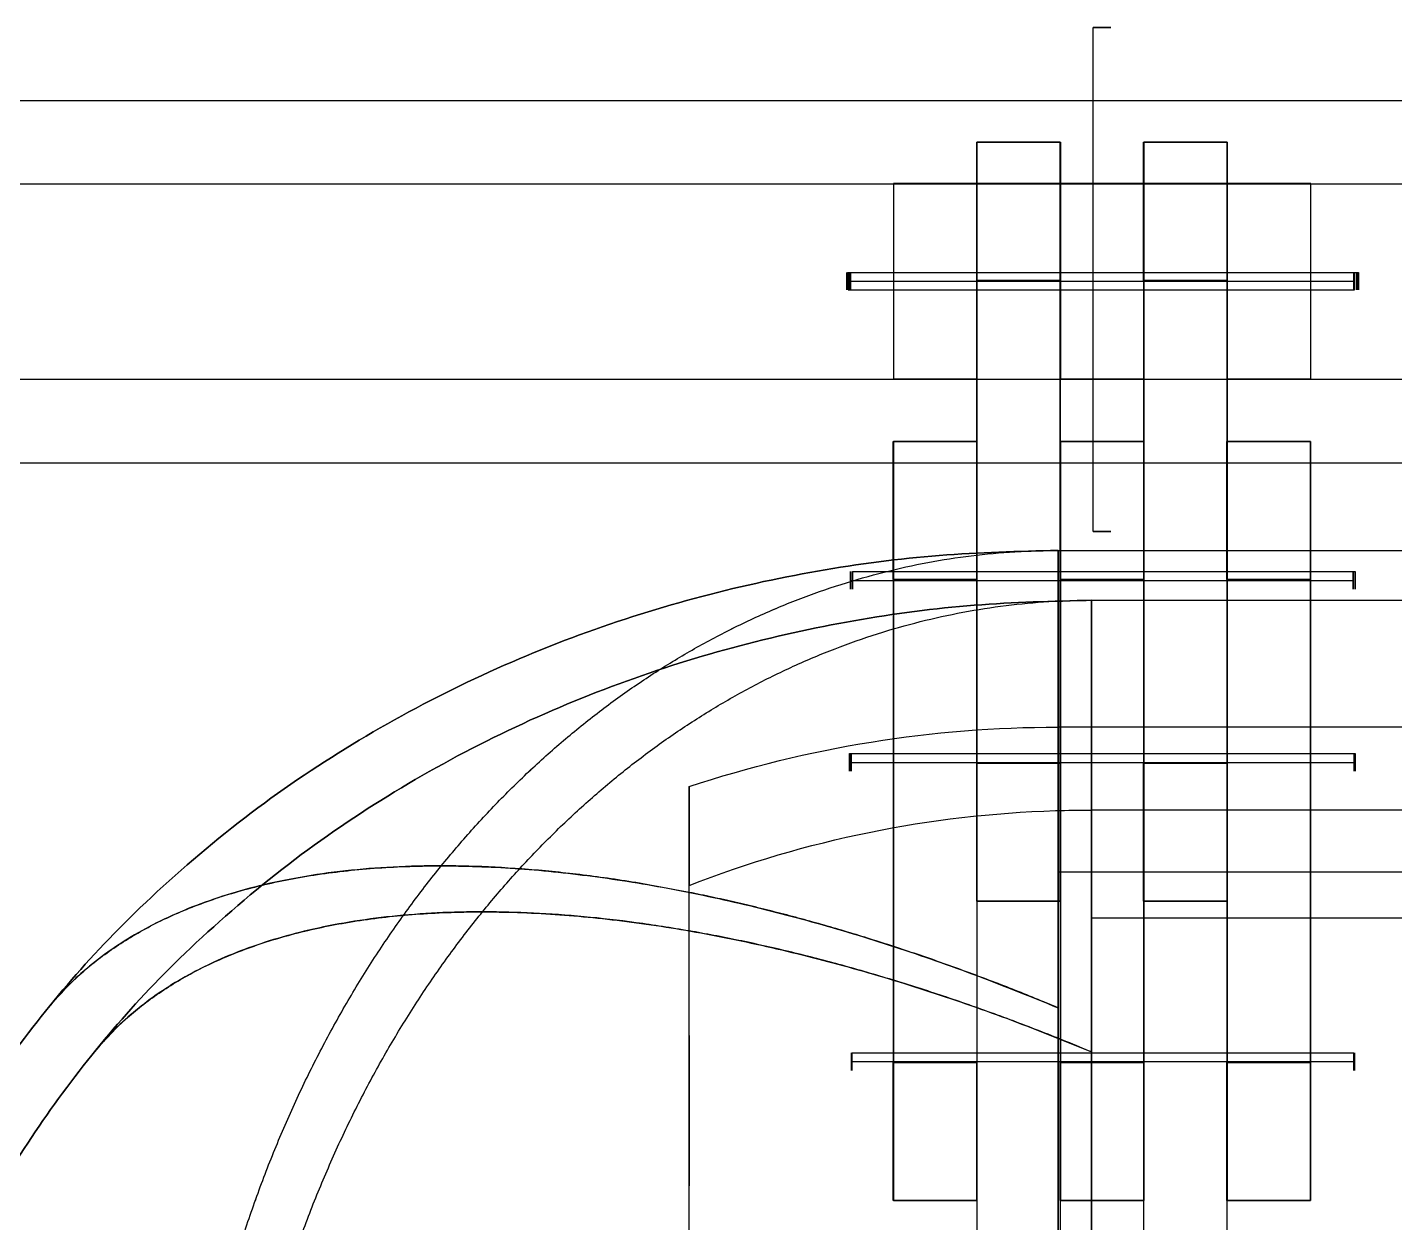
# Model space of a CAD drawing. Header units: millimetres. Extents: x -295 to 1561, y -7 to 1236.
# Drawn here: x -250.2 to -187.9, y 352.7 to 407.1 of the extents above; entities that cross this region are included whole.
import ezdxf

# ---------------------------------------------------------------- set-up
doc = ezdxf.new("R2010")
doc.units = ezdxf.units.MM
doc.header["$MEASUREMENT"] = 0
for name, color, linetype, true_color in [('00_主架構', 7, 'Continuous', 0x000000), ('00_主架構$01_小斜撐', 7, 'Continuous', 0x3f0000), ('00_主架構$02_大斜撐', 7, 'Continuous', 0x7f0000), ('00_主架構$03_橫撐', 7, 'Continuous', 0x3f0000), ('21_螺絲', 5, 'Continuous', 0x0000ff), ('竹編', 7, 'Continuous', 0x000000), ('草地', 7, 'Continuous', 0x000000)]:
    doc.layers.add(name, color=color, linetype=linetype, true_color=true_color)

msp = doc.modelspace()

# ---------------------------------------------------------------- linework, layer by layer
at = {"layer": '00_主架構'}
for points in [[(-206.95, 400), (-208.85, 400), (-210.75, 400)], [(-210.75, 400), (-210.75, 400, 150), (-210.75, 400, 300)], [(-206.95, 400, 300), (-208.85, 400, 300), (-210.75, 400, 300)], [(-210.75, 400), (-210.75, 395.55), (-210.75, 391.1)], [(-210.75, 400, 300), (-210.75, 395.55, 300), (-210.75, 391.1, 300)], [(-206.95, 400, 300), (-205.05, 400, 300), (-203.15, 400, 300)], [(-206.95, 0, 300), (-206.95, 200, 300), (-206.95, 400, 300)], [(-206.95, 0, 291.1), (-206.95, 200, 291.1), (-206.95, 400, 291.1)], [(-203.15, 400, 291.1), (-205.05, 400, 291.1), (-206.95, 400, 291.1)], [(-206.95, 400, 291.1), (-206.95, 400, 295.55), (-206.95, 400, 300)], [(-206.95, 400, 8.9), (-205.05, 400, 8.9), (-203.15, 400, 8.9)], [(-206.95, 0, 8.9), (-206.95, 200, 8.9), (-206.95, 400, 8.9)], [(-206.95, 0), (-206.95, 200), (-206.95, 400)], [(-203.15, 400), (-205.05, 400), (-206.95, 400)], [(-206.95, 400), (-206.95, 400, 4.45), (-206.95, 400, 8.9)], [(-206.95, 391.1), (-206.95, 395.55), (-206.95, 400)], [(-206.95, 400), (-206.95, 400, 150), (-206.95, 400, 300)], [(-206.95, 391.1, 300), (-206.95, 395.55, 300), (-206.95, 400, 300)], [(-203.15, 0, 300), (-203.15, 200, 300), (-203.15, 400, 300)], [(-203.15, 0, 291.1), (-203.15, 200, 291.1), (-203.15, 400, 291.1)], [(-203.15, 400, 300), (-203.15, 400, 295.55), (-203.15, 400, 291.1)], [(-203.15, 0, 8.9), (-203.15, 200, 8.9), (-203.15, 400, 8.9)], [(-203.15, 0), (-203.15, 200), (-203.15, 400)], [(-203.15, 400, 8.9), (-203.15, 400, 4.45), (-203.15, 400)], [(-199.35, 400), (-201.25, 400), (-203.15, 400)], [(-203.15, 400), (-203.15, 400, 150), (-203.15, 400, 300)], [(-199.35, 400, 300), (-201.25, 400, 300), (-203.15, 400, 300)], [(-203.15, 400), (-203.15, 395.55), (-203.15, 391.1)], [(-203.15, 400, 300), (-203.15, 395.55, 300), (-203.15, 391.1, 300)], [(-199.35, 400, 300), (-197.45, 400, 300), (-195.55, 400, 300)], [(-199.35, 0, 300), (-199.35, 200, 300), (-199.35, 400, 300)], [(-199.35, 0, 291.1), (-199.35, 200, 291.1), (-199.35, 400, 291.1)], [(-195.55, 400, 291.1), (-197.45, 400, 291.1), (-199.35, 400, 291.1)], [(-199.35, 400, 291.1), (-199.35, 400, 295.55), (-199.35, 400, 300)], [(-199.35, 400, 8.9), (-197.45, 400, 8.9), (-195.55, 400, 8.9)], [(-199.35, 0, 8.9), (-199.35, 200, 8.9), (-199.35, 400, 8.9)], [(-199.35, 0), (-199.35, 200), (-199.35, 400)], [(-195.55, 400), (-197.45, 400), (-199.35, 400)], [(-199.35, 400), (-199.35, 400, 4.45), (-199.35, 400, 8.9)], [(-199.35, 391.1), (-199.35, 395.55), (-199.35, 400)], [(-199.35, 400), (-199.35, 400, 150), (-199.35, 400, 300)], [(-199.35, 391.1, 300), (-199.35, 395.55, 300), (-199.35, 400, 300)], [(-195.55, 0, 300), (-195.55, 200, 300), (-195.55, 400, 300)], [(-195.55, 0, 291.1), (-195.55, 200, 291.1), (-195.55, 400, 291.1)], [(-195.55, 400, 300), (-195.55, 400, 295.55), (-195.55, 400, 291.1)], [(-195.55, 0, 8.9), (-195.55, 200, 8.9), (-195.55, 400, 8.9)], [(-195.55, 0), (-195.55, 200), (-195.55, 400)], [(-195.55, 400, 8.9), (-195.55, 400, 4.45), (-195.55, 400)], [(-191.75, 400), (-193.65, 400), (-195.55, 400)], [(-195.55, 400), (-195.55, 400, 150), (-195.55, 400, 300)], [(-191.75, 400, 300), (-193.65, 400, 300), (-195.55, 400, 300)], [(-195.55, 400), (-195.55, 395.55), (-195.55, 391.1)], [(-195.55, 400, 300), (-195.55, 395.55, 300), (-195.55, 391.1, 300)], [(-191.75, 391.1), (-191.75, 395.55), (-191.75, 400)], [(-191.75, 400), (-191.75, 400, 150), (-191.75, 400, 300)], [(-191.75, 391.1, 300), (-191.75, 395.55, 300), (-191.75, 400, 300)], [(-210.75, 391.1), (-208.85, 391.1), (-206.95, 391.1)], [(-210.75, 391.1, 300), (-208.85, 391.1, 300), (-206.95, 391.1, 300)], [(-210.75, 391.1), (-210.75, 391.1, 150), (-210.75, 391.1, 300)], [(-206.95, 391.1), (-206.95, 391.1, 150), (-206.95, 391.1, 300)], [(-203.15, 391.1), (-201.25, 391.1), (-199.35, 391.1)], [(-203.15, 391.1, 300), (-201.25, 391.1, 300), (-199.35, 391.1, 300)], [(-203.15, 391.1), (-203.15, 391.1, 150), (-203.15, 391.1, 300)], [(-199.35, 391.1), (-199.35, 391.1, 150), (-199.35, 391.1, 300)], [(-195.55, 391.1), (-193.65, 391.1), (-191.75, 391.1)], [(-195.55, 391.1, 300), (-193.65, 391.1, 300), (-191.75, 391.1, 300)], [(-195.55, 391.1), (-195.55, 391.1, 150), (-195.55, 391.1, 300)], [(-191.75, 391.1), (-191.75, 391.1, 150), (-191.75, 391.1, 300)]]:
    msp.add_open_spline(points, degree=2, dxfattribs=at)
at = {"layer": '00_主架構$01_小斜撐'}
for points in [[(-206.962, 373.594, 11.751), (-206.962, 387.736, 25.893), (-206.962, 401.879, 40.035)], [(-203.162, 401.879, 40.035), (-205.062, 401.879, 40.035), (-206.962, 401.879, 40.035)], [(-206.962, 401.879, 40.035), (-206.962, 398.732, 43.182), (-206.962, 395.585, 46.329)], [(-206.954, 401.879, 259.965), (-205.054, 401.879, 259.965), (-203.154, 401.879, 259.965)], [(-206.954, 373.594, 288.249), (-206.954, 387.736, 274.107), (-206.954, 401.879, 259.965)], [(-206.954, 395.585, 253.671), (-206.954, 398.732, 256.818), (-206.954, 401.879, 259.965)], [(-203.162, 373.594, 11.751), (-203.162, 387.736, 25.893), (-203.162, 401.879, 40.035)], [(-203.162, 395.585, 46.329), (-203.162, 398.732, 43.182), (-203.162, 401.879, 40.035)], [(-203.154, 373.594, 288.249), (-203.154, 387.736, 274.107), (-203.154, 401.879, 259.965)], [(-203.154, 401.879, 259.965), (-203.154, 398.732, 256.818), (-203.154, 395.585, 253.671)], [(-199.362, 401.879, 40.035), (-197.462, 401.879, 40.035), (-195.562, 401.879, 40.035)], [(-199.362, 401.879, 40.035), (-199.362, 387.736, 25.893), (-199.362, 373.594, 11.751)], [(-199.362, 395.585, 46.329), (-199.362, 398.732, 43.182), (-199.362, 401.879, 40.035)], [(-195.554, 401.879, 259.965), (-197.454, 401.879, 259.965), (-199.354, 401.879, 259.965)], [(-199.354, 401.879, 259.965), (-199.354, 387.736, 274.107), (-199.354, 373.594, 288.249)], [(-199.354, 401.879, 259.965), (-199.354, 398.732, 256.818), (-199.354, 395.585, 253.671)], [(-195.562, 401.879, 40.035), (-195.562, 387.736, 25.893), (-195.562, 373.594, 11.751)], [(-195.562, 401.879, 40.035), (-195.562, 398.732, 43.182), (-195.562, 395.585, 46.329)], [(-195.554, 395.585, 253.671), (-195.554, 398.732, 256.818), (-195.554, 401.879, 259.965)], [(-195.554, 401.879, 259.965), (-195.554, 387.736, 274.107), (-195.554, 373.594, 288.249)], [(-206.962, 395.585, 46.329), (-205.062, 395.585, 46.329), (-203.162, 395.585, 46.329)], [(-206.962, 367.301, 18.044), (-206.962, 381.443, 32.186), (-206.962, 395.585, 46.329)], [(-206.954, 367.301, 281.956), (-206.954, 381.443, 267.814), (-206.954, 395.585, 253.671)], [(-203.154, 395.585, 253.671), (-205.054, 395.585, 253.671), (-206.954, 395.585, 253.671)], [(-203.162, 367.301, 18.044), (-203.162, 381.443, 32.186), (-203.162, 395.585, 46.329)], [(-203.154, 367.301, 281.956), (-203.154, 381.443, 267.814), (-203.154, 395.585, 253.671)], [(-195.562, 395.585, 46.329), (-197.462, 395.585, 46.329), (-199.362, 395.585, 46.329)], [(-199.362, 395.585, 46.329), (-199.362, 381.443, 32.186), (-199.362, 367.301, 18.044)], [(-199.354, 395.585, 253.671), (-197.454, 395.585, 253.671), (-195.554, 395.585, 253.671)], [(-199.354, 395.585, 253.671), (-199.354, 381.443, 267.814), (-199.354, 367.301, 281.956)], [(-195.562, 395.585, 46.329), (-195.562, 381.443, 32.186), (-195.562, 367.301, 18.044)], [(-195.554, 395.585, 253.671), (-195.554, 381.443, 267.814), (-195.554, 367.301, 281.956)], [(-210.762, 388.249, 26.406), (-208.862, 388.249, 26.406), (-206.962, 388.249, 26.406)], [(-210.762, 388.249, 26.406), (-210.762, 374.107, 12.264), (-210.762, 359.965, -1.879)], [(-210.762, 381.956, 32.699), (-210.762, 385.102, 29.552), (-210.762, 388.249, 26.406)], [(-206.954, 388.249, 273.594), (-208.854, 388.249, 273.594), (-210.754, 388.249, 273.594)], [(-210.754, 388.249, 273.594), (-210.754, 374.107, 287.736), (-210.754, 359.965, 301.879)], [(-210.754, 388.249, 273.594), (-210.754, 385.102, 270.448), (-210.754, 381.956, 267.301)], [(-206.962, 388.249, 26.406), (-206.962, 374.107, 12.264), (-206.962, 359.965, -1.879)], [(-206.962, 388.249, 26.406), (-206.962, 385.102, 29.552), (-206.962, 381.956, 32.699)], [(-206.954, 381.956, 267.301), (-206.954, 385.102, 270.448), (-206.954, 388.249, 273.594)], [(-206.954, 388.249, 273.594), (-206.954, 374.107, 287.736), (-206.954, 359.965, 301.879)], [(-203.162, 388.249, 26.406), (-201.262, 388.249, 26.406), (-199.362, 388.249, 26.406)], [(-203.162, 388.249, 26.406), (-203.162, 374.107, 12.264), (-203.162, 359.965, -1.879)], [(-203.162, 381.956, 32.699), (-203.162, 385.102, 29.552), (-203.162, 388.249, 26.406)], [(-199.354, 388.249, 273.594), (-201.254, 388.249, 273.594), (-203.154, 388.249, 273.594)], [(-203.154, 388.249, 273.594), (-203.154, 374.107, 287.736), (-203.154, 359.965, 301.879)], [(-203.154, 388.249, 273.594), (-203.154, 385.102, 270.448), (-203.154, 381.956, 267.301)], [(-199.362, 388.249, 26.406), (-199.362, 374.107, 12.264), (-199.362, 359.965, -1.879)], [(-199.362, 388.249, 26.406), (-199.362, 385.102, 29.552), (-199.362, 381.956, 32.699)], [(-199.354, 381.956, 267.301), (-199.354, 385.102, 270.448), (-199.354, 388.249, 273.594)], [(-199.354, 388.249, 273.594), (-199.354, 374.107, 287.736), (-199.354, 359.965, 301.879)], [(-195.568, 388.249, 26.406), (-193.668, 388.249, 26.406), (-191.768, 388.249, 26.406)], [(-195.568, 388.249, 26.406), (-195.568, 374.107, 12.264), (-195.568, 359.965, -1.879)], [(-195.568, 381.956, 32.699), (-195.568, 385.102, 29.552), (-195.568, 388.249, 26.406)], [(-191.759, 388.249, 273.594), (-193.659, 388.249, 273.594), (-195.559, 388.249, 273.594)], [(-195.559, 388.249, 273.594), (-195.559, 374.107, 287.736), (-195.559, 359.965, 301.879)], [(-195.559, 388.249, 273.594), (-195.559, 385.102, 270.448), (-195.559, 381.956, 267.301)], [(-191.768, 388.249, 26.406), (-191.768, 374.107, 12.264), (-191.768, 359.965, -1.879)], [(-191.768, 388.249, 26.406), (-191.768, 385.102, 29.552), (-191.768, 381.956, 32.699)], [(-191.759, 381.956, 267.301), (-191.759, 385.102, 270.448), (-191.759, 388.249, 273.594)], [(-191.759, 388.249, 273.594), (-191.759, 374.107, 287.736), (-191.759, 359.965, 301.879)], [(-206.962, 381.956, 32.699), (-208.862, 381.956, 32.699), (-210.762, 381.956, 32.699)], [(-210.762, 381.956, 32.699), (-210.762, 367.814, 18.557), (-210.762, 353.671, 4.415)], [(-210.754, 381.956, 267.301), (-208.854, 381.956, 267.301), (-206.954, 381.956, 267.301)], [(-210.754, 381.956, 267.301), (-210.754, 367.814, 281.443), (-210.754, 353.671, 295.585)], [(-206.962, 381.956, 32.699), (-206.962, 367.814, 18.557), (-206.962, 353.671, 4.415)], [(-206.954, 381.956, 267.301), (-206.954, 367.814, 281.443), (-206.954, 353.671, 295.585)], [(-199.362, 381.956, 32.699), (-201.262, 381.956, 32.699), (-203.162, 381.956, 32.699)], [(-203.162, 381.956, 32.699), (-203.162, 367.814, 18.557), (-203.162, 353.671, 4.415)], [(-203.154, 381.956, 267.301), (-201.254, 381.956, 267.301), (-199.354, 381.956, 267.301)], [(-203.154, 381.956, 267.301), (-203.154, 367.814, 281.443), (-203.154, 353.671, 295.585)], [(-199.362, 381.956, 32.699), (-199.362, 367.814, 18.557), (-199.362, 353.671, 4.415)], [(-199.354, 381.956, 267.301), (-199.354, 367.814, 281.443), (-199.354, 353.671, 295.585)], [(-191.768, 381.956, 32.699), (-193.668, 381.956, 32.699), (-195.568, 381.956, 32.699)], [(-195.568, 381.956, 32.699), (-195.568, 367.814, 18.557), (-195.568, 353.671, 4.415)], [(-195.559, 381.956, 267.301), (-193.659, 381.956, 267.301), (-191.759, 381.956, 267.301)], [(-195.559, 381.956, 267.301), (-195.559, 367.814, 281.443), (-195.559, 353.671, 295.585)], [(-191.768, 381.956, 32.699), (-191.768, 367.814, 18.557), (-191.768, 353.671, 4.415)], [(-191.759, 381.956, 267.301), (-191.759, 367.814, 281.443), (-191.759, 353.671, 295.585)], [(-203.162, 373.594, 11.751), (-205.062, 373.594, 11.751), (-206.962, 373.594, 11.751)], [(-206.962, 373.594, 11.751), (-206.962, 370.448, 14.898), (-206.962, 367.301, 18.044)], [(-206.954, 373.594, 288.249), (-205.054, 373.594, 288.249), (-203.154, 373.594, 288.249)], [(-206.954, 367.301, 281.956), (-206.954, 370.448, 285.102), (-206.954, 373.594, 288.249)], [(-203.162, 367.301, 18.044), (-203.162, 370.448, 14.898), (-203.162, 373.594, 11.751)], [(-203.154, 373.594, 288.249), (-203.154, 370.448, 285.102), (-203.154, 367.301, 281.956)], [(-199.362, 373.594, 11.751), (-197.462, 373.594, 11.751), (-195.562, 373.594, 11.751)], [(-199.362, 367.301, 18.044), (-199.362, 370.448, 14.898), (-199.362, 373.594, 11.751)], [(-195.554, 373.594, 288.249), (-197.454, 373.594, 288.249), (-199.354, 373.594, 288.249)], [(-199.354, 373.594, 288.249), (-199.354, 370.448, 285.102), (-199.354, 367.301, 281.956)], [(-195.562, 373.594, 11.751), (-195.562, 370.448, 14.898), (-195.562, 367.301, 18.044)], [(-195.554, 367.301, 281.956), (-195.554, 370.448, 285.102), (-195.554, 373.594, 288.249)], [(-206.962, 367.301, 18.044), (-205.062, 367.301, 18.044), (-203.162, 367.301, 18.044)], [(-203.154, 367.301, 281.956), (-205.054, 367.301, 281.956), (-206.954, 367.301, 281.956)], [(-195.562, 367.301, 18.044), (-197.462, 367.301, 18.044), (-199.362, 367.301, 18.044)], [(-199.354, 367.301, 281.956), (-197.454, 367.301, 281.956), (-195.554, 367.301, 281.956)], [(-210.762, 359.965, -1.879), (-208.862, 359.965, -1.879), (-206.962, 359.965, -1.879)], [(-210.762, 353.671, 4.415), (-210.762, 356.818, 1.268), (-210.762, 359.965, -1.879)], [(-206.954, 359.965, 301.879), (-208.854, 359.965, 301.879), (-210.754, 359.965, 301.879)], [(-210.754, 359.965, 301.879), (-210.754, 356.818, 298.732), (-210.754, 353.671, 295.585)], [(-206.962, 359.965, -1.879), (-206.962, 356.818, 1.268), (-206.962, 353.671, 4.415)], [(-206.954, 353.671, 295.585), (-206.954, 356.818, 298.732), (-206.954, 359.965, 301.879)], [(-203.162, 359.965, -1.879), (-201.262, 359.965, -1.879), (-199.362, 359.965, -1.879)], [(-203.162, 353.671, 4.415), (-203.162, 356.818, 1.268), (-203.162, 359.965, -1.879)], [(-199.354, 359.965, 301.879), (-201.254, 359.965, 301.879), (-203.154, 359.965, 301.879)], [(-203.154, 359.965, 301.879), (-203.154, 356.818, 298.732), (-203.154, 353.671, 295.585)], [(-199.362, 359.965, -1.879), (-199.362, 356.818, 1.268), (-199.362, 353.671, 4.415)], [(-199.354, 353.671, 295.585), (-199.354, 356.818, 298.732), (-199.354, 359.965, 301.879)], [(-195.568, 359.965, -1.879), (-193.668, 359.965, -1.879), (-191.768, 359.965, -1.879)], [(-195.568, 353.671, 4.415), (-195.568, 356.818, 1.268), (-195.568, 359.965, -1.879)], [(-191.759, 359.965, 301.879), (-193.659, 359.965, 301.879), (-195.559, 359.965, 301.879)], [(-195.559, 359.965, 301.879), (-195.559, 356.818, 298.732), (-195.559, 353.671, 295.585)], [(-191.768, 359.965, -1.879), (-191.768, 356.818, 1.268), (-191.768, 353.671, 4.415)], [(-191.759, 353.671, 295.585), (-191.759, 356.818, 298.732), (-191.759, 359.965, 301.879)], [(-206.962, 353.671, 4.415), (-208.862, 353.671, 4.415), (-210.762, 353.671, 4.415)], [(-210.754, 353.671, 295.585), (-208.854, 353.671, 295.585), (-206.954, 353.671, 295.585)], [(-199.362, 353.671, 4.415), (-201.262, 353.671, 4.415), (-203.162, 353.671, 4.415)], [(-203.154, 353.671, 295.585), (-201.254, 353.671, 295.585), (-199.354, 353.671, 295.585)], [(-191.768, 353.671, 4.415), (-193.668, 353.671, 4.415), (-195.568, 353.671, 4.415)], [(-195.559, 353.671, 295.585), (-193.659, 353.671, 295.585), (-191.759, 353.671, 295.585)]]:
    msp.add_open_spline(points, degree=2, dxfattribs=at)
at = {"layer": '00_主架構$02_大斜撐'}
for points in [[(-277.421, 403.781, 9.146), (-209.103, 403.781, 153.827), (-140.784, 403.781, 298.508)], [(-269.374, 403.781, 5.346), (-201.055, 403.781, 150.027), (-132.736, 403.781, 294.708)], [(-277.421, 399.981, 9.146), (-209.103, 399.981, 153.827), (-140.784, 399.981, 298.508)], [(-269.374, 399.981, 5.346), (-201.055, 399.981, 150.027), (-132.736, 399.981, 294.708)]]:
    msp.add_open_spline(points, degree=2, dxfattribs=at)
at = {"layer": '00_主架構$03_橫撐'}
for points in [[(-281, 391.081, 17.791), (-131, 391.081, 17.791), (19, 391.081, 17.791)], [(-281, 391.081, 8.891), (-131, 391.081, 8.891), (19, 391.081, 8.891)], [(-281, 391.081, 154.45), (-131, 391.081, 154.45), (19, 391.081, 154.45)], [(-281, 391.081, 145.55), (-131, 391.081, 145.55), (19, 391.081, 145.55)], [(-281, 387.281, 17.791), (-131, 387.281, 17.791), (19, 387.281, 17.791)], [(-281, 387.281, 8.891), (-131, 387.281, 8.891), (19, 387.281, 8.891)], [(-281, 387.281, 154.45), (-131, 387.281, 154.45), (19, 387.281, 154.45)], [(-281, 387.281, 145.55), (-131, 387.281, 145.55), (19, 387.281, 145.55)]]:
    msp.add_open_spline(points, degree=2, dxfattribs=at)
at = {"layer": '21_螺絲'}
for points in [[(-201.652, 384.151, 13.337), (-201.652, 395.63, 13.337), (-201.652, 407.109, 13.337)], [(-201.652, 384.151, 149.995), (-201.652, 395.63, 149.995), (-201.652, 407.109, 149.995)], [(-212.882, 395.55, 40.4), (-201.325, 395.55, 40.4), (-189.767, 395.55, 40.4)], [(-212.849, 395.95, 295.55), (-201.213, 395.95, 295.55), (-189.576, 395.95, 295.55)], [(-212.756, 395.95, 260), (-201.269, 395.95, 260), (-189.782, 395.95, 260)], [(-212.717, 395.95, 4.45), (-201.186, 395.95, 4.45), (-189.655, 395.95, 4.45)], [(-212.822, 395.15, 4.45), (-201.286, 395.15, 4.45), (-189.749, 395.15, 4.45)], [(-212.708, 381.92, 26.77), (-201.262, 381.92, 26.77), (-189.817, 381.92, 26.77)], [(-212.623, 382.32, 273.63), (-201.176, 382.32, 273.63), (-189.73, 382.32, 273.63)], [(-212.756, 374.03, 281.92), (-201.243, 374.03, 281.92), (-189.731, 374.03, 281.92)], [(-212.679, 373.63, 18.48), (-201.224, 373.63, 18.48), (-189.769, 373.63, 18.48)], [(-212.661, 360, 4.85), (-201.207, 360, 4.85), (-189.754, 360, 4.85)], [(-212.653, 360.4, 295.55), (-201.221, 360.4, 295.55), (-189.788, 360.4, 295.55)]]:
    msp.add_open_spline(points, degree=2, dxfattribs=at)
for points in [[(-201.652, 407.109, 13.337), (-201.652, 407.109, 13.737), (-201.252, 407.109, 13.737), (-200.852, 407.109, 13.737), (-200.852, 407.109, 13.337), (-200.852, 407.109, 12.937), (-201.252, 407.109, 12.937), (-201.652, 407.109, 12.937), (-201.652, 407.109, 13.337)], [(-201.652, 407.109, 149.995), (-201.652, 407.109, 150.395), (-201.252, 407.109, 150.395), (-200.852, 407.109, 150.395), (-200.852, 407.109, 149.995), (-200.852, 407.109, 149.595), (-201.252, 407.109, 149.595), (-201.652, 407.109, 149.595), (-201.652, 407.109, 149.995)], [(-212.882, 395.55, 40.4), (-212.882, 395.15, 40.4), (-212.882, 395.15, 40), (-212.882, 395.15, 39.6), (-212.882, 395.55, 39.6), (-212.882, 395.95, 39.6), (-212.882, 395.95, 40), (-212.882, 395.95, 40.4), (-212.882, 395.55, 40.4)], [(-212.849, 395.95, 295.55), (-212.849, 395.95, 295.95), (-212.849, 395.55, 295.95), (-212.849, 395.15, 295.95), (-212.849, 395.15, 295.55), (-212.849, 395.15, 295.15), (-212.849, 395.55, 295.15), (-212.849, 395.95, 295.15), (-212.849, 395.95, 295.55)], [(-212.822, 395.15, 4.45), (-212.822, 395.15, 4.05), (-212.822, 395.55, 4.05), (-212.822, 395.95, 4.05), (-212.822, 395.95, 4.45), (-212.822, 395.95, 4.85), (-212.822, 395.55, 4.85), (-212.822, 395.15, 4.85), (-212.822, 395.15, 4.45)], [(-212.756, 395.95, 260), (-212.756, 395.95, 260.4), (-212.756, 395.55, 260.4), (-212.756, 395.15, 260.4), (-212.756, 395.15, 260), (-212.756, 395.15, 259.6), (-212.756, 395.55, 259.6), (-212.756, 395.95, 259.6), (-212.756, 395.95, 260)], [(-212.717, 395.95, 4.45), (-212.717, 395.95, 4.85), (-212.717, 395.55, 4.85), (-212.717, 395.15, 4.85), (-212.717, 395.15, 4.45), (-212.717, 395.15, 4.05), (-212.717, 395.55, 4.05), (-212.717, 395.95, 4.05), (-212.717, 395.95, 4.45)], [(-189.782, 395.95, 260), (-189.782, 395.95, 260.4), (-189.782, 395.55, 260.4), (-189.782, 395.15, 260.4), (-189.782, 395.15, 260), (-189.782, 395.15, 259.6), (-189.782, 395.55, 259.6), (-189.782, 395.95, 259.6), (-189.782, 395.95, 260)], [(-189.767, 395.55, 40.4), (-189.767, 395.15, 40.4), (-189.767, 395.15, 40), (-189.767, 395.15, 39.6), (-189.767, 395.55, 39.6), (-189.767, 395.95, 39.6), (-189.767, 395.95, 40), (-189.767, 395.95, 40.4), (-189.767, 395.55, 40.4)], [(-189.749, 395.15, 4.45), (-189.749, 395.15, 4.05), (-189.749, 395.55, 4.05), (-189.749, 395.95, 4.05), (-189.749, 395.95, 4.45), (-189.749, 395.95, 4.85), (-189.749, 395.55, 4.85), (-189.749, 395.15, 4.85), (-189.749, 395.15, 4.45)], [(-189.655, 395.95, 4.45), (-189.655, 395.95, 4.85), (-189.655, 395.55, 4.85), (-189.655, 395.15, 4.85), (-189.655, 395.15, 4.45), (-189.655, 395.15, 4.05), (-189.655, 395.55, 4.05), (-189.655, 395.95, 4.05), (-189.655, 395.95, 4.45)], [(-189.576, 395.95, 295.55), (-189.576, 395.95, 295.95), (-189.576, 395.55, 295.95), (-189.576, 395.15, 295.95), (-189.576, 395.15, 295.55), (-189.576, 395.15, 295.15), (-189.576, 395.55, 295.15), (-189.576, 395.95, 295.15), (-189.576, 395.95, 295.55)], [(-201.652, 384.151, 13.337), (-201.652, 384.151, 13.737), (-201.252, 384.151, 13.737), (-200.852, 384.151, 13.737), (-200.852, 384.151, 13.337), (-200.852, 384.151, 12.937), (-201.252, 384.151, 12.937), (-201.652, 384.151, 12.937), (-201.652, 384.151, 13.337)], [(-201.652, 384.151, 149.995), (-201.652, 384.151, 150.395), (-201.252, 384.151, 150.395), (-200.852, 384.151, 150.395), (-200.852, 384.151, 149.995), (-200.852, 384.151, 149.595), (-201.252, 384.151, 149.595), (-201.652, 384.151, 149.595), (-201.652, 384.151, 149.995)], [(-212.708, 381.92, 26.77), (-212.708, 381.52, 26.77), (-212.708, 381.52, 26.37), (-212.708, 381.52, 25.97), (-212.708, 381.92, 25.97), (-212.708, 382.32, 25.97), (-212.708, 382.32, 26.37), (-212.708, 382.32, 26.77), (-212.708, 381.92, 26.77)], [(-212.623, 382.32, 273.63), (-212.623, 382.32, 274.03), (-212.623, 381.92, 274.03), (-212.623, 381.52, 274.03), (-212.623, 381.52, 273.63), (-212.623, 381.52, 273.23), (-212.623, 381.92, 273.23), (-212.623, 382.32, 273.23), (-212.623, 382.32, 273.63)], [(-189.817, 381.92, 26.77), (-189.817, 381.52, 26.77), (-189.817, 381.52, 26.37), (-189.817, 381.52, 25.97), (-189.817, 381.92, 25.97), (-189.817, 382.32, 25.97), (-189.817, 382.32, 26.37), (-189.817, 382.32, 26.77), (-189.817, 381.92, 26.77)], [(-189.73, 382.32, 273.63), (-189.73, 382.32, 274.03), (-189.73, 381.92, 274.03), (-189.73, 381.52, 274.03), (-189.73, 381.52, 273.63), (-189.73, 381.52, 273.23), (-189.73, 381.92, 273.23), (-189.73, 382.32, 273.23), (-189.73, 382.32, 273.63)], [(-212.756, 374.03, 281.92), (-212.756, 374.03, 282.32), (-212.756, 373.63, 282.32), (-212.756, 373.23, 282.32), (-212.756, 373.23, 281.92), (-212.756, 373.23, 281.52), (-212.756, 373.63, 281.52), (-212.756, 374.03, 281.52), (-212.756, 374.03, 281.92)], [(-212.679, 373.63, 18.48), (-212.679, 373.23, 18.48), (-212.679, 373.23, 18.08), (-212.679, 373.23, 17.68), (-212.679, 373.63, 17.68), (-212.679, 374.03, 17.68), (-212.679, 374.03, 18.08), (-212.679, 374.03, 18.48), (-212.679, 373.63, 18.48)], [(-189.769, 373.63, 18.48), (-189.769, 373.23, 18.48), (-189.769, 373.23, 18.08), (-189.769, 373.23, 17.68), (-189.769, 373.63, 17.68), (-189.769, 374.03, 17.68), (-189.769, 374.03, 18.08), (-189.769, 374.03, 18.48), (-189.769, 373.63, 18.48)], [(-189.731, 374.03, 281.92), (-189.731, 374.03, 282.32), (-189.731, 373.63, 282.32), (-189.731, 373.23, 282.32), (-189.731, 373.23, 281.92), (-189.731, 373.23, 281.52), (-189.731, 373.63, 281.52), (-189.731, 374.03, 281.52), (-189.731, 374.03, 281.92)], [(-212.661, 360, 4.85), (-212.661, 359.6, 4.85), (-212.661, 359.6, 4.45), (-212.661, 359.6, 4.05), (-212.661, 360, 4.05), (-212.661, 360.4, 4.05), (-212.661, 360.4, 4.45), (-212.661, 360.4, 4.85), (-212.661, 360, 4.85)], [(-212.653, 360.4, 295.55), (-212.653, 360.4, 295.95), (-212.653, 360, 295.95), (-212.653, 359.6, 295.95), (-212.653, 359.6, 295.55), (-212.653, 359.6, 295.15), (-212.653, 360, 295.15), (-212.653, 360.4, 295.15), (-212.653, 360.4, 295.55)], [(-189.788, 360.4, 295.55), (-189.788, 360.4, 295.95), (-189.788, 360, 295.95), (-189.788, 359.6, 295.95), (-189.788, 359.6, 295.55), (-189.788, 359.6, 295.15), (-189.788, 360, 295.15), (-189.788, 360.4, 295.15), (-189.788, 360.4, 295.55)], [(-189.754, 360, 4.85), (-189.754, 359.6, 4.85), (-189.754, 359.6, 4.45), (-189.754, 359.6, 4.05), (-189.754, 360, 4.05), (-189.754, 360.4, 4.05), (-189.754, 360.4, 4.45), (-189.754, 360.4, 4.85), (-189.754, 360, 4.85)]]:
    msp.add_rational_spline(points, [1, 0.707106781187, 1, 0.707106781187, 1, 0.707106781187, 1, 0.707106781187, 1], degree=2, knots=[0, 0, 0, 0.628319, 0.628319, 1.256637, 1.256637, 1.884956, 1.884956, 2.513274, 2.513274, 2.513274], dxfattribs=at)
at = {"layer": '竹編'}
for points, weights in [([(-259.893, 333.285, 236.458), (-259.893, 383.285, 236.458), (-203.259, 383.285, 236.458)], [1, 0.707106781187, 1]), ([(-203.259, 383.285, 61.082), (-259.893, 383.285, 61.082), (-259.893, 333.285, 61.082)], [1, 0.707106781187, 1]), ([(-259.893, 333.285, 148.77), (-259.893, 383.285, 148.77), (-203.259, 383.285, 148.77)], [1, 0.707106781187, 1]), ([(-203.259, 383.285, 236.458), (-203.259, 383.285, 286.458), (-203.259, 333.285, 286.458)], [1, 0.707106781187, 1]), ([(-203.259, 375.235, 33.875), (-203.259, 383.285, 46.287), (-203.259, 383.285, 61.082)], [0.863036376345, 0.890819341679, 1]), ([(-257.661, 331.63, 235.947), (-257.661, 381.013, 235.947), (-201.73, 381.013, 235.947)], [1, 0.707106781187, 1]), ([(-201.73, 381.013, 63.02), (-257.661, 381.013, 63.02), (-257.661, 331.63, 63.02)], [1, 0.707106781187, 1]), ([(-257.661, 331.63, 149.484), (-257.661, 381.013, 149.484), (-201.73, 381.013, 149.484)], [1, 0.707106781187, 1]), ([(-201.73, 381.013, 235.947), (-201.73, 381.013, 285.249), (-201.73, 331.63, 285.249)], [1, 0.707106781187, 1]), ([(-201.73, 371.46, 33.875), (-201.73, 381.013, 46.887), (-201.73, 381.013, 63.02)], [0.858561668602, 0.880635586467, 1]), ([(-249.257, 362.455, 236.458), (-237.577, 376.81, 266.755), (-203.26, 362.455, 277.067)], [0.938666864925, 0.768439916261, 0.938666864925]), ([(-220.057, 367.708, 27.989), (-241.49, 372.001, 40.934), (-249.257, 362.455, 61.081)], [0.868282212954, 0.818146876448, 0.938666864925]), ([(-247.156, 360.44, 235.948), (-235.621, 374.618, 265.821), (-201.731, 360.44, 275.989)], [0.938666864925, 0.768439916261, 0.938666864925]), ([(-220.057, 365.954, 31.469), (-239.868, 369.398, 44.145), (-247.156, 360.44, 63.019)], [0.864219023545, 0.823423852321, 0.938666864925])]:
    msp.add_rational_spline(points, weights, degree=2, dxfattribs=at)
for points in [[(-243.306, 333.285, 271.813), (-243.306, 354.226, 271.813), (-231.353, 368.917, 261.261), (-219.663, 383.285, 250.94), (-203.259, 383.285, 236.458)], [(-243.306, 333.285, 25.726), (-243.306, 354.226, 25.726), (-231.353, 368.917, 36.279), (-219.663, 383.285, 46.599), (-203.259, 383.285, 61.082)], [(-241.279, 331.63, 270.809), (-241.279, 352.313, 270.809), (-229.475, 366.822, 260.404), (-217.93, 381.013, 250.227), (-201.73, 381.013, 235.947)], [(-241.279, 331.63, 28.158), (-241.279, 352.313, 28.158), (-229.475, 366.822, 38.563), (-217.93, 381.013, 48.74), (-201.73, 381.013, 63.02)]]:
    msp.add_rational_spline(points, [0.853553390593, 0.787291715137, 0.853553390593, 0.788636776196, 0.850917875886], degree=2, knots=[126.305647, 126.305647, 126.305647, 165.968254, 165.968254, 204.825741, 204.825741, 204.825741], dxfattribs=at)
for points, degree in [([(-203.259, 383.285, 61.082), (-111.174, 383.285, 61.082), (-19.088, 383.285, 61.082)], 2), ([(-203.259, 383.285, 61.082), (-203.259, 383.285, 148.77), (-203.259, 383.285, 236.458)], 2), ([(-203.259, 383.285, 236.458), (-111.174, 383.285, 236.458), (-19.088, 383.285, 236.458)], 2), ([(-203.259, 383.285, 148.77), (-111.174, 383.285, 148.77), (-19.088, 383.285, 148.77)], 2), ([(-201.73, 381.013, 63.02), (-110.789, 381.013, 63.02), (-19.847, 381.013, 63.02)], 2), ([(-201.73, 381.013, 63.02), (-201.73, 381.013, 149.484), (-201.73, 381.013, 235.947)], 2), ([(-201.73, 381.013, 235.947), (-110.789, 381.013, 235.947), (-19.847, 381.013, 235.947)], 2), ([(-201.73, 381.013, 149.484), (-110.789, 381.013, 149.484), (-19.847, 381.013, 149.484)], 2), ([(-220.057, 372.526, 33.875), (-214.65, 374.33, 33.875), (-208.957, 375.235, 33.875), (-203.259, 375.235, 33.875)], 3), ([(-19.088, 375.235, 33.875), (-111.174, 375.235, 33.875), (-203.259, 375.235, 33.875)], 2), ([(-220.057, 372.526, 33.875), (-220.057, 370.275, 33.875), (-220.057, 368.025, 33.875)], 2), ([(-19.847, 371.46, 33.875), (-110.789, 371.46, 33.875), (-201.73, 371.46, 33.875)], 2), ([(-243.306, 368.641, 61.082), (-243.306, 368.641, 148.77), (-243.306, 368.641, 236.458)], 2), ([(-203.259, 368.641, 271.813), (-111.174, 368.641, 271.813), (-19.088, 368.641, 271.813)], 2), ([(-241.279, 366.549, 63.02), (-241.279, 366.549, 149.484), (-241.279, 366.549, 235.947)], 2), ([(-201.73, 366.549, 270.809), (-110.789, 366.549, 270.809), (-19.847, 366.549, 270.809)], 2), ([(-220.057, 361.187, 22.332), (-220.057, 357.765, 22.332), (-220.057, 354.343, 22.332)], 2)]:
    msp.add_open_spline(points, degree=degree, dxfattribs=at)
for points, knots in [([(-220.057, 333.285, 13.332), (-220.057, 334.783, 13.332), (-220.057, 336.279, 13.402), (-220.057, 339.261, 13.683), (-220.057, 340.744, 13.894), (-220.057, 345.158, 14.734), (-220.057, 348.043, 15.57), (-220.057, 350.829, 16.671), (-220.057, 351.979, 17.126), (-220.057, 353.111, 17.624), (-220.057, 354.222, 18.167), (-220.057, 359.259, 20.624), (-220.057, 363.824, 23.949), (-220.057, 367.708, 27.989), (-220.057, 369.468, 29.82), (-220.057, 371.079, 31.788), (-220.057, 372.526, 33.875)], [0, 0, 0, 0, 4.494148, 4.494148, 8.988296, 8.988296, 17.981568, 17.981568, 17.981568, 21.691297, 21.691297, 21.691297, 38.547471, 38.547471, 38.547471, 46.169425, 46.169425, 46.169425, 46.169425]), ([(-220.057, 368.025, 33.875), (-214.745, 370.11, 33.875), (-209.079, 371.25, 33.875), (-203.378, 371.434, 33.875), (-202.829, 371.451, 33.875), (-202.28, 371.46, 33.875), (-201.73, 371.46, 33.875)], [0, 0, 0, 0, 17.190112, 17.190112, 17.190112, 18.840823, 18.840823, 18.840823, 18.840823]), ([(-220.057, 331.63, 16.44), (-220.057, 332.968, 16.44), (-220.057, 334.306, 16.497), (-220.057, 336.973, 16.727), (-220.057, 338.301, 16.899), (-220.057, 342.258, 17.586), (-220.057, 344.852, 18.27), (-220.057, 347.374, 19.172), (-220.057, 347.994, 19.394), (-220.057, 348.61, 19.629), (-220.057, 349.22, 19.877), (-220.057, 355.583, 22.463), (-220.057, 361.297, 26.42), (-220.057, 365.954, 31.469), (-220.057, 366.671, 32.247), (-220.057, 367.362, 33.049), (-220.057, 368.025, 33.875)], [0, 0, 0, 0, 4.016805, 4.016805, 8.03361, 8.03361, 16.070901, 16.070901, 16.070901, 18.047263, 18.047263, 18.047263, 38.734788, 38.734788, 38.734788, 41.910271, 41.910271, 41.910271, 41.910271])]:
    msp.add_open_spline(points, degree=3, knots=knots, dxfattribs=at)
at = {"layer": '草地'}
for points, degree in [([(-220.057, 372.526, 33.875), (-214.65, 374.33, 33.875), (-208.957, 375.235, 33.875), (-203.259, 375.235, 33.875)], 3), ([(-19.088, 375.235, 33.875), (-111.174, 375.235, 33.875), (-203.259, 375.235, 33.875)], 2), ([(-220.057, 372.526, 33.875), (-220.057, 370.275, 33.875), (-220.057, 368.025, 33.875)], 2), ([(-19.847, 371.46, 33.875), (-110.789, 371.46, 33.875), (-201.73, 371.46, 33.875)], 2), ([(-203.259, 368.641, 25.726), (-111.174, 368.641, 25.726), (-19.088, 368.641, 25.726)], 2), ([(-201.73, 366.549, 28.158), (-110.789, 366.549, 28.158), (-19.847, 366.549, 28.158)], 2), ([(-220.057, 361.187, 22.332), (-220.057, 357.765, 22.332), (-220.057, 354.343, 22.332)], 2)]:
    msp.add_open_spline(points, degree=degree, dxfattribs=at)
for points, weights in [([(-203.259, 333.285, 11.082), (-203.259, 360.452, 11.082), (-203.259, 375.235, 33.875)], [1, 0.816287439507, 0.863036376345]), ([(-201.73, 331.63, 13.718), (-201.73, 356.662, 13.718), (-201.73, 371.46, 33.875)], [1, 0.82647119472, 0.858561668602]), ([(-203.26, 362.455, 20.472), (-211.922, 366.079, 23.075), (-220.057, 367.708, 27.989)], [0.938666864925, 0.888959904739, 0.868282212954]), ([(-201.731, 360.44, 22.978), (-211.25, 364.423, 25.834), (-220.057, 365.954, 31.469)], [0.938666864925, 0.883682928866, 0.864219023545])]:
    msp.add_rational_spline(points, weights, degree=2, dxfattribs=at)
for points, knots in [([(-220.057, 333.285, 13.332), (-220.057, 334.783, 13.332), (-220.057, 336.279, 13.402), (-220.057, 339.261, 13.683), (-220.057, 340.744, 13.894), (-220.057, 345.158, 14.734), (-220.057, 348.043, 15.57), (-220.057, 350.829, 16.671), (-220.057, 351.979, 17.126), (-220.057, 353.111, 17.624), (-220.057, 354.222, 18.167), (-220.057, 359.259, 20.624), (-220.057, 363.824, 23.949), (-220.057, 367.708, 27.989), (-220.057, 369.468, 29.82), (-220.057, 371.079, 31.788), (-220.057, 372.526, 33.875)], [0, 0, 0, 0, 4.494148, 4.494148, 8.988296, 8.988296, 17.981568, 17.981568, 17.981568, 21.691297, 21.691297, 21.691297, 38.547471, 38.547471, 38.547471, 46.169425, 46.169425, 46.169425, 46.169425]), ([(-220.057, 368.025, 33.875), (-214.745, 370.11, 33.875), (-209.079, 371.25, 33.875), (-203.378, 371.434, 33.875), (-202.829, 371.451, 33.875), (-202.28, 371.46, 33.875), (-201.73, 371.46, 33.875)], [0, 0, 0, 0, 17.190112, 17.190112, 17.190112, 18.840823, 18.840823, 18.840823, 18.840823]), ([(-220.057, 331.63, 16.44), (-220.057, 332.968, 16.44), (-220.057, 334.306, 16.497), (-220.057, 336.973, 16.727), (-220.057, 338.301, 16.899), (-220.057, 342.258, 17.586), (-220.057, 344.852, 18.27), (-220.057, 347.374, 19.172), (-220.057, 347.994, 19.394), (-220.057, 348.61, 19.629), (-220.057, 349.22, 19.877), (-220.057, 355.583, 22.463), (-220.057, 361.297, 26.42), (-220.057, 365.954, 31.469), (-220.057, 366.671, 32.247), (-220.057, 367.362, 33.049), (-220.057, 368.025, 33.875)], [0, 0, 0, 0, 4.016805, 4.016805, 8.03361, 8.03361, 16.070901, 16.070901, 16.070901, 18.047263, 18.047263, 18.047263, 38.734788, 38.734788, 38.734788, 41.910271, 41.910271, 41.910271, 41.910271])]:
    msp.add_open_spline(points, degree=3, knots=knots, dxfattribs=at)

doc.saveas('drawing.dxf')
